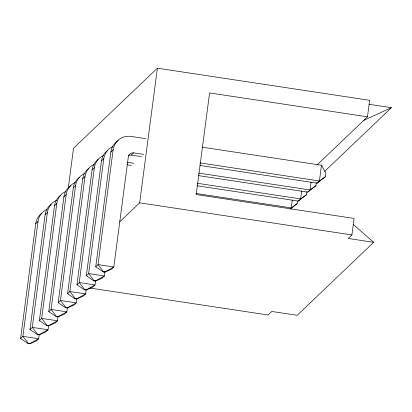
<?xml version="1.0" encoding="UTF-8"?>
<svg xmlns="http://www.w3.org/2000/svg" width="412" height="412" viewBox="0 0 412 412"><rect width="100%" height="100%" fill="white"/><g stroke="black" fill="none" stroke-linecap="round" stroke-linejoin="round"><path stroke-width="0.62" d="M39.258 334.266L38.671 338.726L36.38 340.909L29.71 343.809L28.011 343.551L20.6 338.525L35.72 223.675A16.063 15.749 46.3 0 1 41.797 213.241M47.21 209.239A16.063 15.749 46.3 0 0 38.012 221.491L22.892 336.336L20.6 338.525M48.57 325.938L48.065 329.76L45.773 331.948L39.104 334.848L37.404 334.59L29.994 329.559L45.114 214.714A16.063 15.749 46.3 0 1 51.191 204.275M56.604 200.273A16.063 15.749 46.3 0 0 47.406 212.525L32.285 327.37L29.994 329.559M58.046 316.339L57.459 320.793L55.167 322.982L48.498 325.882L46.798 325.624L39.387 320.598L54.502 205.748A16.063 15.749 46.3 0 1 60.585 195.314M65.523 191.523A16.063 15.749 46.3 0 0 56.799 203.559L41.679 318.409L39.387 320.598M67.434 307.378L66.852 311.832L64.555 314.021L57.891 316.916L56.192 316.658L48.776 311.632L63.896 196.787A16.063 15.749 46.3 0 1 70.823 185.755M75.386 182.346A16.063 15.749 46.3 0 0 66.188 194.598L51.073 309.443L48.776 311.632M68.31 187.795L73.521 148.232L157.389 68.191L369.646 100.307L367.473 116.817L316.967 165.021M76.745 299.05L76.241 302.866L73.949 305.055L67.285 307.955L65.58 307.697L58.169 302.671L73.29 187.821A16.063 15.749 46.3 0 1 79.367 177.381M84.779 173.385A16.063 15.749 46.3 0 0 75.581 185.632L60.461 300.482L58.169 302.671M86.139 290.084L85.634 293.905L83.342 296.094L76.673 298.988L74.974 298.731L67.563 293.704L82.683 178.859A16.063 15.749 46.3 0 1 88.76 168.42M94.173 164.419A16.063 15.749 46.3 0 0 84.975 176.671L69.855 291.516L67.563 293.704M95.615 280.484L95.028 284.939L92.736 287.128L86.067 290.027L84.367 289.77L76.956 284.738L92.077 169.893A16.063 15.749 46.3 0 1 98.154 159.454M103.567 155.458A16.063 15.749 46.3 0 0 94.369 167.705L79.248 282.555L76.956 284.738M105.009 271.518L104.421 275.978L102.125 278.162L95.46 281.061L93.761 280.804L86.345 275.777L101.465 160.927A16.063 15.749 46.3 0 1 107.141 150.807M112.486 146.708A16.063 15.749 46.3 0 0 103.762 158.744L88.642 273.589L86.345 275.777M143.829 154.418L133.653 152.878A4.81 4.717 46.3 0 0 128.312 156.874L113.81 267.012L111.518 269.201L104.854 272.1L103.155 271.843L95.739 266.811L110.859 151.966A16.063 15.749 46.3 0 1 118.223 140.662M145.596 138.623L130.99 136.413A16.063 15.749 46.3 0 0 113.151 149.777L98.03 264.622L95.739 266.811M119.737 221.841L139.663 202.828L157.389 68.191M292.288 199.938L291.248 207.88L289.868 209.193M290.388 208.961L297.15 203.636L297.485 201.108M301.682 190.977L300.636 198.914L298.345 201.102L197.188 185.797M298.345 201.102L306.543 194.675L306.961 191.513M311.075 182.011L310.03 189.953L307.738 192.141L198.311 175.584M307.738 192.141L315.937 185.709L316.354 182.547M202.112 147.177L321.494 165.238L319.424 180.986L317.132 183.175L200.067 165.464M317.132 183.175L325.331 176.748L325.83 172.952L321.494 165.238M90.115 288.06L268.058 314.984L271.755 311.457L297.201 315.304L373.674 242.323L348.222 238.471L351.92 234.943L354.093 218.432L196.21 194.541L209.59 92.932L367.473 116.817M35.72 223.675L38.012 221.491M45.114 214.714L47.406 212.525M54.502 205.748L56.799 203.559M63.896 196.787L66.188 194.598M73.29 187.821L75.581 185.632M82.683 178.859L84.975 176.671M92.077 169.893L94.369 167.705M101.465 160.927L103.762 158.744M110.859 151.966L113.151 149.777M128.359 155.607A4.81 4.717 46.3 0 1 131.361 155.067L133.653 152.878M28.011 343.551L29.958 343.572L38.671 338.726L22.892 336.336L28.258 343.314M37.404 334.59L39.351 334.611L48.065 329.76L32.285 327.37L37.652 334.353M46.798 325.624L48.745 325.645L57.459 320.793L41.679 318.409L47.045 325.387M56.192 316.658L58.138 316.684L66.852 311.832L51.073 309.443L56.439 316.426M65.58 307.697L67.527 307.718L76.241 302.866L60.461 300.482L65.827 307.46M74.974 298.731L76.92 298.752L85.634 293.905L69.855 291.516L75.221 298.499M84.367 289.77L86.314 289.791L95.028 284.939L79.248 282.555L84.615 289.533M93.761 280.804L95.708 280.824L104.421 275.978L88.642 273.589L94.008 280.567M103.155 271.843L105.101 271.863L113.81 267.012L98.03 264.622L103.402 271.606M324.661 171.382L391.4 107.686L369.131 104.318M325.331 176.748L319.424 180.986L199.815 162.889M315.937 185.709L310.03 189.953L198.697 173.107M306.543 194.675L300.636 198.914L197.575 183.319M297.15 203.636L291.248 207.88L195.813 193.439M363.775 120.35L391.4 107.686M131.361 155.067L141.537 156.606M127.442 162.323L133.802 163.286M127.056 164.8L131.51 165.475M139.663 202.828L351.92 234.943M353.249 224.452L373.674 242.323"/></g></svg>
